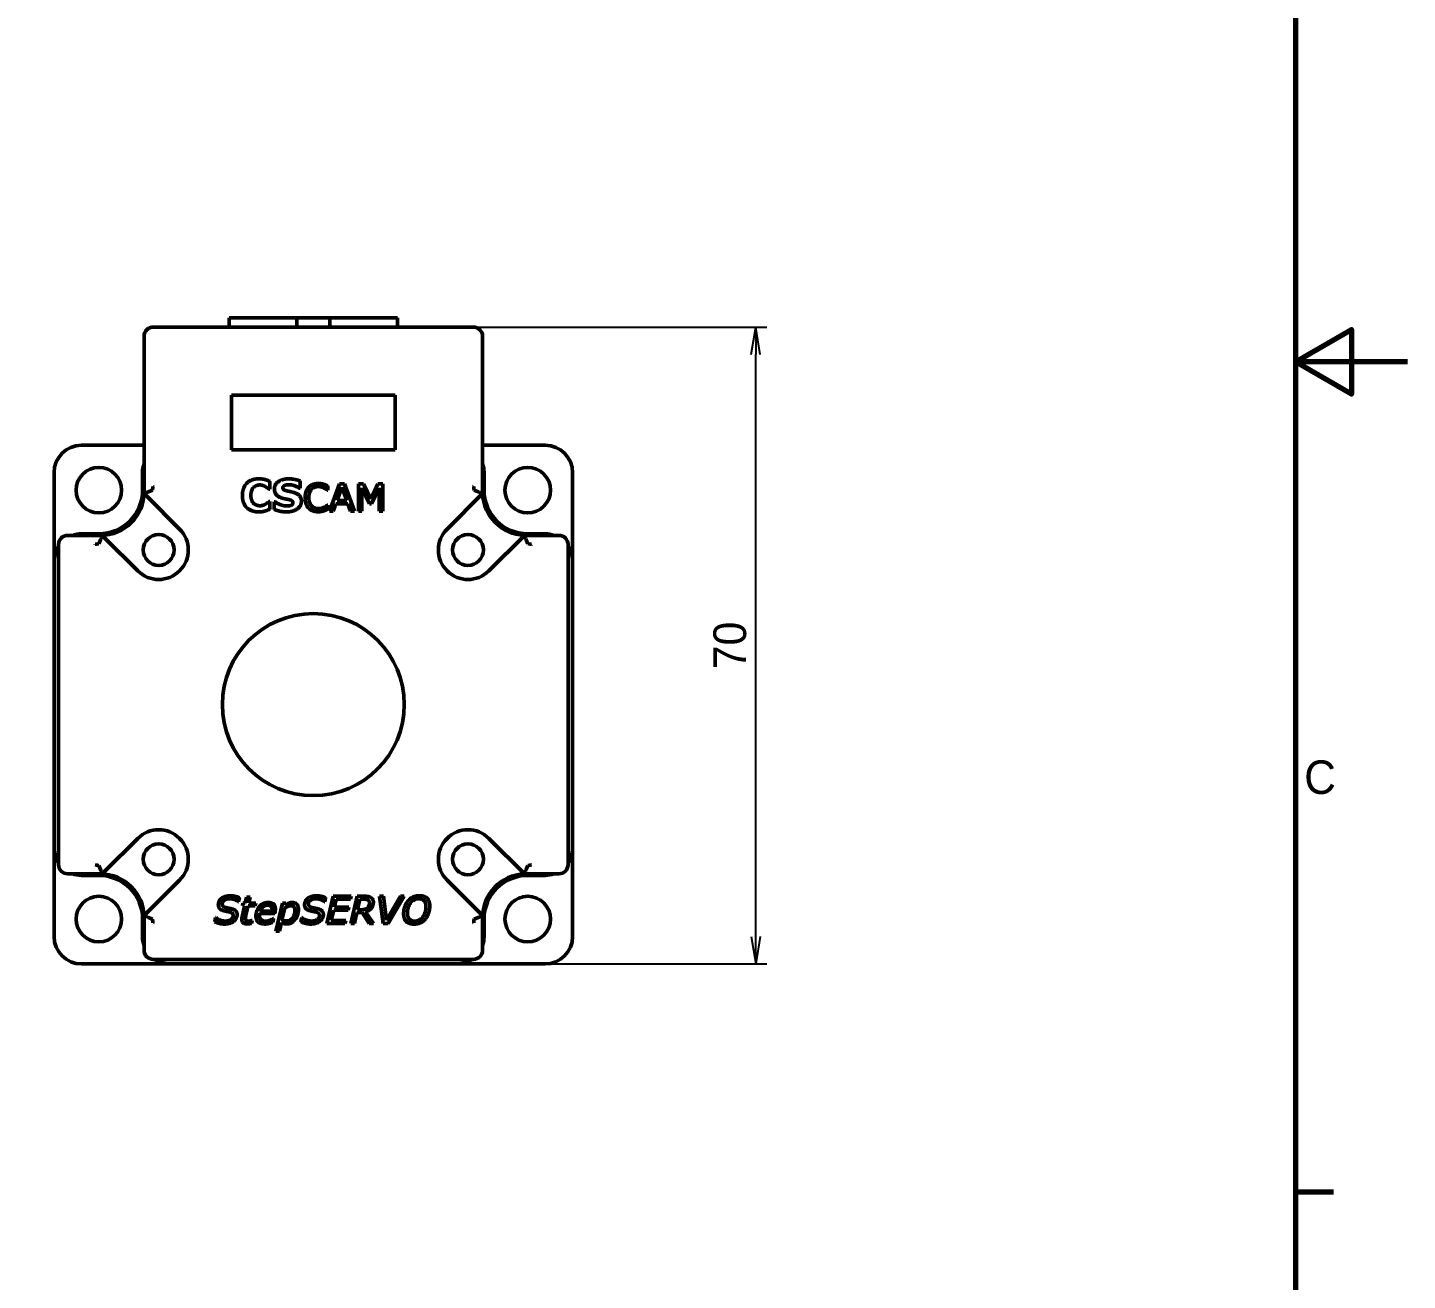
# Model space of a CAD drawing. Header units: millimetres. Extents: x -545 to 792, y -113 to 357.
# Drawn here: x -180.6 to -28.9, y 73.1 to 210.8 of the extents above; entities that cross this region are included whole.
import ezdxf

# ---------------------------------------------------------------- set-up
doc = ezdxf.new("R2010")
doc.units = ezdxf.units.MM
doc.header["$LTSCALE"] = 1.2
doc.layers.add('경계(ISO)', color=7, linetype='Continuous', lineweight=70)
doc.layers.add('외형선(ISO)', color=7, linetype='Continuous', lineweight=50)
doc.layers.add('치수(ISO)', color=1, linetype='Continuous', lineweight=25, true_color=0xff0000)
doc.styles.add('레이블 문자 (JIS)', font='')
doc.styles.get('레이블 문자 (JIS)').set_extended_font_data('Gulim')
doc.dimstyles.new('복사 대상기본값 (JIS)', dxfattribs={"dimscale": 1.2, "dimtxt": 3, "dimasz": 2.5, "dimexe": 1, "dimexo": 0, "dimgap": 0.8, "dimtad": 1, "dimdsep": 46, "dimtxsty": '레이블 문자 (JIS)', "dimblk": 'OPEN', "dimcen": 0.09, "dimdle": 10, "dimclrd": 256, "dimclre": 256, "dimclrt": 256, "dimadec": 0, "dimazin": 2, "dimtfac": 0.833333, "dimtmove": 0, "dimatfit": 3, "dimldrblk": 'OPEN', "dimfxl": 1, "dimtolj": 1, "dimtzin": 0, "dimlwd": -1, "dimlwe": -1, "dimarcsym": 0})

# ---------------------------------------------------------------- blocks, each defined once
blk = doc.blocks.new('_Open')
at = {"color": 0, "linetype": 'ByBlock', "lineweight": -2}
for p, q in [((-1, 0.167), (0, 0)), ((-1, -0.167), (0, 0)), ((0, 0), (-1, 0))]:
    blk.add_line(p, q, dxfattribs=at)
blk = doc.blocks.new('*D21')
at = {"layer": 'Defpoints', "color": 0}
for p in [(-131.61, 177.86), (-100.57, 177.86), (-123.71, 107.86)]:
    blk.add_point(p, dxfattribs=at)
at = {"layer": '치수(ISO)', "color": 0}
for p, q in [((-131.61, 177.86), (-99.37, 177.86)), ((-100.57, 110.86), (-100.57, 174.86)), ((-123.71, 107.86), (-99.37, 107.86))]:
    blk.add_line(p, q, dxfattribs=at)
at = {"layer": '치수(ISO)', "color": 0, "linetype": 'ByBlock', "xscale": 3, "yscale": 3, "zscale": 3}
for p, rotation in [((-100.57, 177.86), 90), ((-100.57, 107.86), 270)]:
    blk.add_blockref('_Open', p, dxfattribs=dict(at, rotation=rotation))
at = {"layer": '치수(ISO)', "color": 0, "insert": (-105.23, 142.86), "char_height": 3.6, "attachment_point": 2, "rotation": 90, "style": '레이블 문자 (JIS)'}
blk.add_mtext('\\A1;70', dxfattribs=at)
blk = doc.blocks.new('경계 Default Border')
at = {"layer": '경계(ISO)'}
blk.add_line((410, 74.25), (413.4, 74.25), dxfattribs=at)
at = {"layer": '경계(ISO)', "flags": 128}
for points in [[(10, 10), (10, 287), (410, 287), (410, 10), (10, 10)], [(420, 148.5), (410, 148.5), (415, 151.39), (415, 145.61), (410, 148.5)]]:
    blk.add_lwpolyline(points, dxfattribs=at)
at = {"layer": '경계(ISO)', "insert": (410.77, 109.8), "char_height": 3, "attachment_point": 7, "style": '레이블 문자 (JIS)'}
blk.add_mtext('C', dxfattribs=at)

msp = doc.modelspace()

# ---------------------------------------------------------------- linework, layer by layer
at = {"layer": '외형선(ISO)', "color": 0}
for p, q in [((-131.606, 177.862), (-166.806, 177.862)), ((-158.456, 177.862), (-158.456, 178.862)), ((-158.456, 178.862), (-158.456, 177.862)), ((-151.008, 178.862), (-158.456, 178.862)), ((-151.008, 177.862), (-151.008, 178.862)), ((-147.403, 178.862), (-151.008, 178.862)), ((-147.403, 178.862), (-147.403, 177.862)), ((-139.956, 178.862), (-147.403, 178.862)), ((-139.956, 177.862), (-139.956, 178.862)), ((-139.956, 177.862), (-139.956, 178.862)), ((-167.806, 176.862), (-167.806, 159.973)), ((-130.606, 159.762), (-130.606, 176.862)), ((-158.206, 164.362), (-158.206, 170.362)), ((-158.206, 170.362), (-140.206, 170.362)), ((-140.206, 170.362), (-140.206, 164.362)), ((-174.706, 164.862), (-167.806, 164.862)), ((-140.206, 164.362), (-158.206, 164.362)), ((-130.606, 164.862), (-123.706, 164.862)), ((-177.706, 152.132), (-177.706, 161.862)), ((-167.976, 161.862), (-167.976, 159.932)), ((-153.982, 160.889), (-153.982, 160.041)), ((-150.656, 160.941), (-150.656, 160.135)), ((-130.436, 159.932), (-130.436, 161.862)), ((-120.706, 161.862), (-120.706, 152.132)), ((-167.806, 159.973), (-167.806, 159.762)), ((-167.513, 159.265), (-163.907, 155.66)), ((-167.313, 159.762), (-166.88, 159.942)), ((-166.806, 160.326), (-166.832, 160.353)), ((-153.982, 160.041), (-154.085, 160.041)), ((-150.656, 160.135), (-150.753, 160.135)), ((-147.624, 159.929), (-147.653, 159.929)), ((-147.624, 160.402), (-147.624, 159.929)), ((-147.411, 157.612), (-146.319, 160.612)), ((-146.061, 160.264), (-146.59, 158.79)), ((-146.319, 160.612), (-145.785, 160.612)), ((-145.535, 158.79), (-146.061, 160.264)), ((-145.785, 160.612), (-144.692, 157.612)), ((-144.237, 157.612), (-144.237, 160.612)), ((-144.237, 160.612), (-143.693, 160.612)), ((-143.037, 158.437), (-143.865, 160.196)), ((-143.865, 160.196), (-143.865, 157.612)), ((-143.693, 160.612), (-142.895, 158.942)), ((-142.895, 158.942), (-142.121, 160.612)), ((-141.967, 160.196), (-142.799, 158.437)), ((-142.121, 160.612), (-141.568, 160.612)), ((-141.967, 157.612), (-141.967, 160.196)), ((-141.568, 160.612), (-141.568, 157.612)), ((-134.504, 155.66), (-130.601, 159.563)), ((-131.606, 160.326), (-131.579, 160.353)), ((-131.531, 159.942), (-131.098, 159.762)), ((-154.076, 158.681), (-153.982, 158.681)), ((-153.982, 158.681), (-153.982, 157.844)), ((-153.508, 157.821), (-153.508, 158.658)), ((-153.508, 158.658), (-153.408, 158.658)), ((-147.653, 158.298), (-147.624, 158.298)), ((-147.624, 158.298), (-147.624, 157.83)), ((-146.715, 158.445), (-147.007, 157.612)), ((-145.41, 158.445), (-146.715, 158.445)), ((-146.59, 158.79), (-145.535, 158.79)), ((-145.116, 157.612), (-145.41, 158.445)), ((-142.799, 158.437), (-143.037, 158.437)), ((-147.007, 157.612), (-147.411, 157.612)), ((-144.692, 157.612), (-145.116, 157.612)), ((-143.865, 157.612), (-144.237, 157.612)), ((-141.568, 157.612), (-141.967, 157.612)), ((-172.816, 154.962), (-176.206, 154.962)), ((-172.776, 155.132), (-174.706, 155.132)), ((-172.606, 154.962), (-172.816, 154.962)), ((-172.606, 154.94), (-172.606, 154.94)), ((-126.005, 154.966), (-129.907, 151.064)), ((-122.206, 154.962), (-125.806, 154.962)), ((-123.706, 155.132), (-125.636, 155.132)), ((-177.206, 153.962), (-177.206, 118.762)), ((-173.196, 153.989), (-173.169, 153.962)), ((-172.785, 154.037), (-172.606, 154.47)), ((-168.504, 151.064), (-172.109, 154.669)), ((-125.806, 154.47), (-125.626, 154.037)), ((-125.215, 153.989), (-125.242, 153.962)), ((-121.206, 118.762), (-121.206, 153.962)), ((-177.706, 152.132), (-177.706, 120.592)), ((-120.706, 120.592), (-120.706, 152.132)), ((-172.109, 118.055), (-168.504, 121.66)), ((-129.907, 121.66), (-126.005, 117.758)), ((-177.706, 110.862), (-177.706, 120.592)), ((-120.706, 120.592), (-120.706, 110.862)), ((-173.196, 118.736), (-173.169, 118.762)), ((-172.606, 118.254), (-172.785, 118.687)), ((-125.626, 118.687), (-125.806, 118.254)), ((-125.215, 118.736), (-125.242, 118.762)), ((-176.206, 117.762), (-172.816, 117.762)), ((-174.706, 117.592), (-172.776, 117.592)), ((-172.816, 117.762), (-172.606, 117.762)), ((-163.907, 117.064), (-167.513, 113.459)), ((-130.898, 113.459), (-134.504, 117.064)), ((-125.806, 117.762), (-122.206, 117.762)), ((-125.636, 117.592), (-123.706, 117.592)), ((-147.705, 112.298), (-147.012, 115.298)), ((-147.012, 115.298), (-145.038, 115.298)), ((-145.038, 115.298), (-145.116, 114.961)), ((-145.096, 112.298), (-144.403, 115.298)), ((-144.403, 115.298), (-143.588, 115.298)), ((-141.521, 112.298), (-141.92, 115.298)), ((-141.92, 115.298), (-141.506, 115.298)), ((-141.506, 115.298), (-141.173, 112.661)), ((-141.173, 112.661), (-139.625, 115.298)), ((-139.204, 115.298), (-140.99, 112.298)), ((-139.625, 115.298), (-139.204, 115.298)), ((-157.422, 114.703), (-157.452, 114.703)), ((-157.332, 115.132), (-157.422, 114.703)), ((-157.033, 113.033), (-156.754, 114.243)), ((-157.008, 114.243), (-156.94, 114.549)), ((-156.754, 114.243), (-157.008, 114.243)), ((-156.94, 114.549), (-156.683, 114.549)), ((-156.683, 114.549), (-156.533, 115.196)), ((-156.374, 114.243), (-156.616, 113.205)), ((-156.533, 115.196), (-156.154, 115.196)), ((-155.59, 114.243), (-156.374, 114.243)), ((-156.154, 115.196), (-156.303, 114.549)), ((-156.303, 114.549), (-155.522, 114.549)), ((-155.522, 114.549), (-155.59, 114.243)), ((-153.318, 111.468), (-152.605, 114.549)), ((-152.355, 113.996), (-152.649, 112.72)), ((-152.605, 114.549), (-152.228, 114.549)), ((-152.228, 114.549), (-152.282, 114.314)), ((-147.945, 114.703), (-147.974, 114.703)), ((-147.854, 115.132), (-147.945, 114.703)), ((-146.965, 113.773), (-147.227, 112.636)), ((-145.388, 113.773), (-146.965, 113.773)), ((-146.691, 114.961), (-146.887, 114.111)), ((-146.887, 114.111), (-145.31, 114.111)), ((-145.116, 114.961), (-146.691, 114.961)), ((-145.31, 114.111), (-145.388, 113.773)), ((-144.078, 114.97), (-144.342, 113.817)), ((-144.342, 113.817), (-143.921, 113.817)), ((-143.627, 114.97), (-144.078, 114.97)), ((-167.976, 112.792), (-167.976, 110.862)), ((-167.806, 112.962), (-167.806, 112.752)), ((-167.806, 112.752), (-167.806, 109.362)), ((-166.88, 112.783), (-167.313, 112.962)), ((-166.806, 112.398), (-166.832, 112.372)), ((-160.04, 112.494), (-159.942, 112.952)), ((-159.942, 112.952), (-159.915, 112.952)), ((-155.945, 112.644), (-156.016, 112.318)), ((-155.965, 112.644), (-155.945, 112.644)), ((-153.445, 113.391), (-155.105, 113.391)), ((-155.052, 113.67), (-153.761, 113.67)), ((-153.587, 112.845), (-153.67, 112.436)), ((-153.609, 112.845), (-153.587, 112.845)), ((-152.72, 112.416), (-152.938, 111.468)), ((-150.563, 112.494), (-150.465, 112.952)), ((-150.465, 112.952), (-150.438, 112.952)), ((-145.728, 112.298), (-147.705, 112.298)), ((-147.227, 112.636), (-145.65, 112.636)), ((-145.65, 112.636), (-145.728, 112.298)), ((-144.692, 112.298), (-145.096, 112.298)), ((-144.416, 113.498), (-144.692, 112.298)), ((-143.845, 113.498), (-144.416, 113.498)), ((-143.056, 112.298), (-143.845, 113.498)), ((-143.453, 113.594), (-142.589, 112.298)), ((-142.589, 112.298), (-143.056, 112.298)), ((-140.99, 112.298), (-141.521, 112.298)), ((-131.606, 112.398), (-131.579, 112.372)), ((-131.098, 112.962), (-131.531, 112.783)), ((-130.606, 112.752), (-130.606, 112.962)), ((-130.606, 109.362), (-130.606, 112.752)), ((-130.436, 110.862), (-130.436, 112.792)), ((-152.938, 111.468), (-153.318, 111.468)), ((-164.976, 107.862), (-174.706, 107.862)), ((-166.806, 108.362), (-131.606, 108.362)), ((-164.976, 107.862), (-133.436, 107.862)), ((-123.706, 107.862), (-133.436, 107.862))]:
    msp.add_line(p, q, dxfattribs=at)
for centre, radius in [((-172.776, 159.932), 2.5), ((-125.636, 159.932), 2.5), ((-166.206, 153.362), 1.7), ((-132.206, 153.362), 1.7), ((-149.206, 136.362), 10), ((-166.206, 119.362), 1.7), ((-132.206, 119.362), 1.7), ((-172.776, 112.792), 2.5), ((-125.636, 112.792), 2.5)]:
    msp.add_circle(centre, radius, dxfattribs=at)
for centre, radius, start, end in [((-166.806, 176.862), 1, 90, 180), ((-131.606, 176.862), 1, 0, 90), ((-174.706, 161.862), 3, 90, 180), ((-123.706, 161.862), 3, 0, 90), ((-164.976, 161.862), 3, 160.6191, 180), ((-133.436, 161.862), 3, 0, 19.3809), ((-172.776, 159.932), 4.8, 270, 0), ((-172.606, 159.762), 4.8, 270, 0), ((-166.806, 159.973), 1, 180, 192.14624), ((-166.806, 159.973), 1, 202.28141, 225), ((-173.806, 160.962), 7, 352.3832, 355.0052), ((-124.606, 160.962), 7, 184.9948, 187.6168), ((-125.806, 159.762), 4.8, 180, 182.38386), ((-125.806, 159.762), 4.8, 182.38386, 267.61614), ((-125.636, 159.932), 4.8, 180, 270), ((-176.206, 153.962), 1, 90, 180), ((-174.706, 152.132), 3, 90, 109.3809), ((-172.816, 153.962), 1, 77.85419, 90), ((-172.816, 153.962), 1, 45, 67.71859), ((-166.206, 153.362), 3.25, 225, 45), ((-132.206, 153.362), 3.25, 135, 315), ((-125.806, 159.762), 4.8, 267.61614, 270), ((-123.706, 152.132), 3, 70.6191, 90), ((-122.206, 153.962), 1, 0, 90), ((-174.706, 152.132), 3, 146.44269, 180), ((-173.806, 160.962), 7, 274.9948, 277.6168), ((-124.606, 160.962), 7, 262.3832, 265.0052), ((-123.706, 152.132), 3, 0, 33.55731), ((-166.206, 119.362), 3.25, 315, 135), ((-132.206, 119.362), 3.25, 45, 225), ((-174.706, 120.592), 3, 180, 213.55731), ((-123.706, 120.592), 3, 326.44269, 0), ((-176.206, 118.762), 1, 180, 270), ((-173.806, 111.762), 7, 82.3832, 85.0052), ((-124.606, 111.762), 7, 94.9948, 97.6168), ((-122.206, 118.762), 1, 270, 0), ((-174.706, 120.592), 3, 250.6191, 270), ((-172.816, 118.762), 1, 270, 282.14624), ((-172.776, 112.792), 4.8, 0, 90), ((-172.606, 112.962), 4.8, 0, 90), ((-172.816, 118.762), 1, 292.28141, 315), ((-125.806, 112.962), 4.8, 92.38386, 180), ((-125.636, 112.792), 4.8, 90, 180), ((-125.806, 112.962), 4.8, 90, 92.38386), ((-123.706, 120.592), 3, 270, 289.3809), ((-166.806, 112.752), 1, 167.85376, 180), ((-166.806, 112.752), 1, 135, 157.71859), ((-173.806, 111.762), 7, 4.9948, 7.6168), ((-124.606, 111.762), 7, 172.3832, 175.0052), ((-131.606, 112.752), 1, 22.28141, 45), ((-131.606, 112.752), 1, 0, 12.14624), ((-174.706, 110.862), 3, 180, 270), ((-164.976, 110.862), 3, 180, 199.3809), ((-133.436, 110.862), 3, 340.6191, 0), ((-123.706, 110.862), 3, 270, 0), ((-166.806, 109.362), 1, 180, 270), ((-131.606, 109.362), 1, 270, 0), ((-164.976, 110.862), 3, 236.44269, 270), ((-133.436, 110.862), 3, 270, 303.55731)]:
    msp.add_arc(centre, radius, start, end, dxfattribs=at)
for points, degree in [([(-156.519, 160.695), (-156.29, 160.926), (-155.616, 161.181), (-155.216, 161.181)], 2), ([(-155.216, 161.181), (-154.996, 161.181), (-154.642, 161.132), (-154.49, 161.092)], 2), ([(-154.49, 161.092), (-154.333, 161.046), (-154.079, 160.935), (-153.982, 160.889)], 2), ([(-153.488, 160.069), (-153.488, 160.558), (-152.61, 161.175), (-151.922, 161.175)], 2), ([(-151.922, 161.175), (-151.576, 161.175), (-150.902, 161.041), (-150.656, 160.941)], 2), ([(-166.867, 160.034), (-166.871, 160.004), (-166.876, 159.973), (-166.88, 159.942)], 3), ([(-157.005, 159.358), (-157.005, 159.775), (-156.756, 160.452), (-156.519, 160.695)], 2), ([(-156.508, 158.001), (-156.745, 158.229), (-157.005, 158.912), (-157.005, 159.358)], 2), ([(-155.756, 160.246), (-155.896, 160.112), (-156.068, 159.669), (-156.068, 159.355)], 2), ([(-156.068, 159.355), (-156.068, 159.026), (-155.882, 158.586), (-155.742, 158.461)], 2), ([(-155.079, 160.504), (-155.268, 160.504), (-155.613, 160.384), (-155.756, 160.246)], 2), ([(-154.476, 160.326), (-154.608, 160.401), (-154.908, 160.504), (-155.079, 160.504)], 2), ([(-154.085, 160.041), (-154.15, 160.098), (-154.35, 160.252), (-154.476, 160.326)], 2), ([(-152.659, 159.069), (-153.099, 159.212), (-153.488, 159.704), (-153.488, 160.069)], 2), ([(-152.336, 160.458), (-152.428, 160.424), (-152.559, 160.281), (-152.559, 160.189)], 2), ([(-152.559, 160.189), (-152.559, 160.049), (-152.348, 159.901), (-152.053, 159.841)], 2), ([(-151.896, 160.532), (-152.01, 160.532), (-152.233, 160.501), (-152.336, 160.458)], 2), ([(-152.053, 159.841), (-151.862, 159.801), (-151.505, 159.726), (-151.302, 159.661)], 2), ([(-150.753, 160.135), (-150.965, 160.304), (-151.576, 160.532), (-151.896, 160.532)], 2), ([(-151.302, 159.661), (-150.899, 159.526), (-150.516, 159.075), (-150.516, 158.712)], 2), ([(-150.112, 159.108), (-150.112, 159.481), (-149.901, 160.064), (-149.706, 160.264)], 2), ([(-149.706, 160.264), (-149.514, 160.46), (-148.971, 160.666), (-148.64, 160.666)], 2), ([(-149.404, 160.024), (-149.544, 159.873), (-149.698, 159.412), (-149.698, 159.108)], 2), ([(-148.667, 160.326), (-148.895, 160.326), (-149.26, 160.179), (-149.404, 160.024)], 2), ([(-147.653, 159.929), (-147.903, 160.137), (-148.39, 160.326), (-148.667, 160.326)], 2), ([(-148.64, 160.666), (-148.4, 160.666), (-147.918, 160.548), (-147.624, 160.402)], 2), ([(-131.531, 159.942), (-131.535, 159.973), (-131.54, 160.004), (-131.544, 160.034)], 3), ([(-155.219, 157.544), (-155.61, 157.544), (-156.27, 157.775), (-156.508, 158.001)], 2), ([(-155.742, 158.461), (-155.599, 158.332), (-155.245, 158.221), (-155.073, 158.221)], 2), ([(-155.073, 158.221), (-154.91, 158.221), (-154.588, 158.318), (-154.45, 158.404)], 2), ([(-153.982, 157.844), (-154.113, 157.786), (-154.353, 157.684), (-154.485, 157.644)], 2), ([(-154.45, 158.404), (-154.336, 158.469), (-154.139, 158.624), (-154.076, 158.681)], 2), ([(-152.145, 157.549), (-152.579, 157.549), (-153.225, 157.701), (-153.508, 157.821)], 2), ([(-153.408, 158.658), (-153.13, 158.435), (-152.436, 158.195), (-152.116, 158.195)], 2), ([(-151.828, 158.878), (-152.025, 158.924), (-152.465, 159.006), (-152.659, 159.069)], 2), ([(-150.516, 158.712), (-150.516, 158.195), (-151.393, 157.549), (-152.145, 157.549)], 2), ([(-152.116, 158.195), (-152.033, 158.195), (-151.768, 158.224), (-151.682, 158.255)], 2), ([(-151.445, 158.549), (-151.445, 158.666), (-151.639, 158.832), (-151.828, 158.878)], 2), ([(-151.682, 158.255), (-151.579, 158.298), (-151.445, 158.426), (-151.445, 158.549)], 2), ([(-149.701, 157.938), (-149.894, 158.129), (-150.112, 158.719), (-150.112, 159.108)], 2), ([(-148.643, 157.558), (-148.971, 157.558), (-149.505, 157.742), (-149.701, 157.938)], 2), ([(-149.698, 159.108), (-149.698, 158.793), (-149.527, 158.34), (-149.392, 158.195)], 2), ([(-149.392, 158.195), (-149.25, 158.046), (-148.873, 157.904), (-148.665, 157.904)], 2), ([(-148.665, 157.904), (-148.376, 157.904), (-147.871, 158.102), (-147.653, 158.298)], 2), ([(-147.624, 157.83), (-147.734, 157.781), (-147.913, 157.698), (-148.06, 157.651)], 2), ([(-154.485, 157.644), (-154.656, 157.595), (-154.956, 157.544), (-155.219, 157.544)], 2), ([(-148.06, 157.651), (-148.182, 157.612), (-148.471, 157.558), (-148.643, 157.558)], 2), ([(-172.785, 154.037), (-172.816, 154.032), (-172.847, 154.028), (-172.878, 154.024)], 3), ([(-125.533, 154.024), (-125.564, 154.028), (-125.595, 154.032), (-125.626, 154.037)], 3), ([(-172.878, 118.7), (-172.847, 118.696), (-172.816, 118.692), (-172.785, 118.687)], 3), ([(-125.626, 118.687), (-125.595, 118.692), (-125.564, 118.696), (-125.533, 118.7)], 3), ([(-159.648, 114.353), (-159.648, 114.782), (-158.921, 115.352), (-158.345, 115.352)], 2), ([(-158.345, 115.352), (-158.03, 115.352), (-157.518, 115.223), (-157.332, 115.132)], 2), ([(-150.171, 114.353), (-150.171, 114.782), (-149.443, 115.352), (-148.868, 115.352)], 2), ([(-148.868, 115.352), (-148.552, 115.352), (-148.04, 115.223), (-147.854, 115.132)], 2), ([(-143.588, 115.298), (-143.314, 115.298), (-142.971, 115.227), (-142.846, 115.134)], 2), ([(-138.812, 114.767), (-138.592, 115.036), (-137.936, 115.362), (-137.546, 115.362)], 2), ([(-137.546, 115.362), (-137.012, 115.362), (-136.403, 114.779), (-136.403, 114.238)], 2), ([(-158.985, 113.687), (-159.301, 113.758), (-159.648, 114.098), (-159.648, 114.353)], 2), ([(-158.416, 115.024), (-158.781, 115.024), (-159.22, 114.701), (-159.22, 114.454)], 2), ([(-159.22, 114.454), (-159.22, 114.321), (-159.063, 114.121), (-158.86, 114.069)], 2), ([(-158.86, 114.069), (-158.732, 114.04), (-158.304, 113.952), (-158.159, 113.915)], 2), ([(-157.452, 114.703), (-157.594, 114.836), (-158.123, 115.024), (-158.416, 115.024)], 2), ([(-158.159, 113.915), (-157.873, 113.836), (-157.576, 113.525), (-157.576, 113.29)], 2), ([(-155.519, 113.109), (-155.519, 113.729), (-154.738, 114.613), (-154.16, 114.613)], 2), ([(-154.241, 114.314), (-154.527, 114.314), (-154.971, 113.959), (-155.052, 113.67)], 2), ([(-153.744, 113.856), (-153.744, 114.072), (-153.979, 114.314), (-154.241, 114.314)], 2), ([(-154.16, 114.613), (-153.778, 114.613), (-153.372, 114.231), (-153.372, 113.888)], 2), ([(-153.761, 113.67), (-153.751, 113.729), (-153.744, 113.81), (-153.744, 113.856)], 2), ([(-153.372, 113.888), (-153.372, 113.827), (-153.406, 113.565), (-153.445, 113.391)], 2), ([(-151.674, 114.265), (-151.841, 114.265), (-152.201, 114.101), (-152.355, 113.996)], 2), ([(-152.282, 114.314), (-152.096, 114.444), (-151.731, 114.613), (-151.513, 114.613)], 2), ([(-151.236, 113.765), (-151.236, 114.005), (-151.444, 114.265), (-151.674, 114.265)], 2), ([(-151.513, 114.613), (-151.185, 114.613), (-150.839, 114.206), (-150.839, 113.839)], 2), ([(-151.464, 112.943), (-151.349, 113.112), (-151.236, 113.528), (-151.236, 113.765)], 2), ([(-150.839, 113.839), (-150.839, 113.503), (-151.047, 112.916), (-151.219, 112.71)], 2), ([(-149.507, 113.687), (-149.823, 113.758), (-150.171, 114.098), (-150.171, 114.353)], 2), ([(-148.939, 115.024), (-149.304, 115.024), (-149.742, 114.701), (-149.742, 114.454)], 2), ([(-149.742, 114.454), (-149.742, 114.321), (-149.585, 114.121), (-149.382, 114.069)], 2), ([(-149.382, 114.069), (-149.255, 114.04), (-148.826, 113.952), (-148.682, 113.915)], 2), ([(-147.974, 114.703), (-148.116, 114.836), (-148.645, 115.024), (-148.939, 115.024)], 2), ([(-148.682, 113.915), (-148.395, 113.836), (-148.099, 113.525), (-148.099, 113.29)], 2), ([(-143.921, 113.817), (-143.725, 113.817), (-143.434, 113.89), (-143.316, 113.978)], 2), ([(-143.167, 114.86), (-143.245, 114.921), (-143.465, 114.97), (-143.627, 114.97)], 2), ([(-142.603, 114.645), (-142.603, 114.27), (-143.071, 113.704), (-143.453, 113.594)], 2), ([(-143.316, 113.978), (-143.184, 114.081), (-143.037, 114.383), (-143.037, 114.554)], 2), ([(-143.037, 114.554), (-143.037, 114.662), (-143.101, 114.809), (-143.167, 114.86)], 2), ([(-142.846, 115.134), (-142.733, 115.054), (-142.603, 114.818), (-142.603, 114.645)], 2), ([(-139.283, 113.361), (-139.283, 113.773), (-139.04, 114.488), (-138.812, 114.767)], 2), ([(-138.526, 114.544), (-138.687, 114.321), (-138.861, 113.736), (-138.861, 113.425)], 2), ([(-137.607, 115.034), (-137.896, 115.034), (-138.359, 114.77), (-138.526, 114.544)], 2), ([(-136.824, 114.182), (-136.824, 114.593), (-137.238, 115.034), (-137.607, 115.034)], 2), ([(-137.167, 113.043), (-136.998, 113.273), (-136.824, 113.839), (-136.824, 114.182)], 2), ([(-136.403, 114.238), (-136.403, 113.846), (-136.638, 113.119), (-136.863, 112.845)], 2), ([(-166.88, 112.783), (-166.876, 112.751), (-166.871, 112.721), (-166.867, 112.69)], 3), ([(-158.965, 112.245), (-159.259, 112.245), (-159.785, 112.367), (-160.04, 112.494)], 2), ([(-159.915, 112.952), (-159.722, 112.769), (-159.158, 112.573), (-158.896, 112.573)], 2), ([(-158.331, 113.545), (-158.461, 113.582), (-158.823, 113.648), (-158.985, 113.687)], 2), ([(-157.944, 112.563), (-158.13, 112.414), (-158.627, 112.245), (-158.965, 112.245)], 2), ([(-158.896, 112.573), (-158.468, 112.573), (-158.01, 112.913), (-158.01, 113.178)], 2), ([(-158.01, 113.178), (-158.01, 113.317), (-158.174, 113.501), (-158.331, 113.545)], 2), ([(-157.576, 113.29), (-157.576, 113.092), (-157.77, 112.703), (-157.944, 112.563)], 2), ([(-157.067, 112.761), (-157.067, 112.827), (-157.05, 112.952), (-157.033, 113.033)], 2), ([(-156.484, 112.254), (-156.763, 112.254), (-157.067, 112.499), (-157.067, 112.761)], 2), ([(-156.616, 113.205), (-156.636, 113.126), (-156.668, 112.921), (-156.668, 112.862)], 2), ([(-156.668, 112.862), (-156.668, 112.715), (-156.518, 112.57), (-156.318, 112.57)], 2), ([(-156.016, 112.318), (-156.129, 112.291), (-156.386, 112.254), (-156.484, 112.254)], 2), ([(-156.318, 112.57), (-156.234, 112.57), (-156.007, 112.627), (-155.965, 112.644)], 2), ([(-154.52, 112.247), (-154.988, 112.247), (-155.519, 112.685), (-155.519, 113.109)], 2), ([(-155.105, 113.391), (-155.118, 113.332), (-155.127, 113.219), (-155.127, 113.17)], 2), ([(-155.127, 113.17), (-155.127, 112.886), (-154.78, 112.563), (-154.461, 112.563)], 2), ([(-154.057, 112.308), (-154.182, 112.279), (-154.376, 112.247), (-154.52, 112.247)], 2), ([(-154.461, 112.563), (-154.238, 112.563), (-153.768, 112.737), (-153.609, 112.845)], 2), ([(-153.67, 112.436), (-153.771, 112.399), (-153.932, 112.34), (-154.057, 112.308)], 2), ([(-152.11, 112.254), (-152.292, 112.254), (-152.595, 112.338), (-152.72, 112.416)], 2), ([(-152.649, 112.72), (-152.519, 112.649), (-152.282, 112.58), (-152.113, 112.58)], 2), ([(-152.113, 112.58), (-151.905, 112.58), (-151.572, 112.781), (-151.464, 112.943)], 2), ([(-151.219, 112.71), (-151.39, 112.499), (-151.851, 112.254), (-152.11, 112.254)], 2), ([(-149.487, 112.245), (-149.781, 112.245), (-150.308, 112.367), (-150.563, 112.494)], 2), ([(-150.438, 112.952), (-150.244, 112.769), (-149.681, 112.573), (-149.419, 112.573)], 2), ([(-148.853, 113.545), (-148.983, 113.582), (-149.345, 113.648), (-149.507, 113.687)], 2), ([(-148.466, 112.563), (-148.652, 112.414), (-149.15, 112.245), (-149.487, 112.245)], 2), ([(-149.419, 112.573), (-148.99, 112.573), (-148.532, 112.913), (-148.532, 113.178)], 2), ([(-148.532, 113.178), (-148.532, 113.317), (-148.696, 113.501), (-148.853, 113.545)], 2), ([(-148.099, 113.29), (-148.099, 113.092), (-148.292, 112.703), (-148.466, 112.563)], 2), ([(-138.141, 112.235), (-138.678, 112.235), (-139.283, 112.823), (-139.283, 113.361)], 2), ([(-138.861, 113.425), (-138.861, 113.009), (-138.447, 112.563), (-138.075, 112.563)], 2), ([(-136.863, 112.845), (-137.091, 112.561), (-137.737, 112.235), (-138.141, 112.235)], 2), ([(-138.075, 112.563), (-137.791, 112.563), (-137.326, 112.825), (-137.167, 113.043)], 2), ([(-131.544, 112.69), (-131.54, 112.721), (-131.535, 112.751), (-131.531, 112.783)], 3)]:
    msp.add_open_spline(points, degree=degree, dxfattribs=at)
for points, knots in [([(-167.731, 159.593), (-167.741, 159.617), (-167.749, 159.641), (-167.767, 159.697), (-167.776, 159.73), (-167.783, 159.762)], [-0.024444425, -0.024444425, -0.024444425, -0.024444425, -0.013950805, -0.013950805, -0.000000863, -0.000000863, -0.000000863, -0.000000863]), ([(-167.313, 159.762), (-167.409, 159.723), (-167.495, 159.687), (-167.635, 159.631), (-167.69, 159.609), (-167.731, 159.593)], [-0.106929851, -0.106929851, -0.106929851, -0.106929851, -0.071810213, -0.071810213, -0.040242214, -0.040242214, -0.040242214, -0.040242214]), ([(-130.601, 159.563), (-130.601, 159.563), (-130.62, 159.57), (-130.689, 159.597), (-130.738, 159.616), (-130.881, 159.674), (-130.983, 159.715), (-131.098, 159.762)], [-0.10691827, -0.10691827, -0.10691827, -0.10691827, -0.0740345, -0.0740345, -0.04222492, -0.04222492, -0.0000149, -0.0000149, -0.0000149, -0.0000149]), ([(-172.606, 154.94), (-172.57, 154.932), (-172.535, 154.923), (-172.478, 154.904), (-172.458, 154.896), (-172.437, 154.887)], [-0.030439735, -0.030439735, -0.030439735, -0.030439735, -0.014713594, -0.014713594, -0.005293699, -0.005293699, -0.005293699, -0.005293699]), ([(-172.437, 154.887), (-172.449, 154.856), (-172.465, 154.816), (-172.517, 154.686), (-172.558, 154.584), (-172.606, 154.47)], [-0.066857709, -0.066857709, -0.066857709, -0.066857709, -0.042224925, -0.042224925, -0.000014896, -0.000014896, -0.000014896, -0.000014896]), ([(-125.806, 154.47), (-125.845, 154.565), (-125.88, 154.652), (-125.94, 154.802), (-125.964, 154.863), (-125.997, 154.945), (-126.005, 154.966), (-126.005, 154.966)], [-0.10692985, -0.10692985, -0.10692985, -0.10692985, -0.07181021, -0.07181021, -0.03568709, -0.03568709, -0.0002403, -0.0002403, -0.0002403, -0.0002403]), ([(-172.606, 118.254), (-172.566, 118.159), (-172.531, 118.072), (-172.475, 117.932), (-172.453, 117.877), (-172.437, 117.837)], [-0.106929851, -0.106929851, -0.106929851, -0.106929851, -0.071810213, -0.071810213, -0.040242214, -0.040242214, -0.040242214, -0.040242214]), ([(-172.437, 117.837), (-172.461, 117.827), (-172.484, 117.818), (-172.541, 117.8), (-172.573, 117.792), (-172.606, 117.785)], [-0.024444425, -0.024444425, -0.024444425, -0.024444425, -0.013950805, -0.013950805, -0.000000863, -0.000000863, -0.000000863, -0.000000863]), ([(-126.005, 117.758), (-126.005, 117.758), (-125.998, 117.776), (-125.971, 117.846), (-125.951, 117.895), (-125.894, 118.038), (-125.853, 118.14), (-125.806, 118.254)], [-0.10691827, -0.10691827, -0.10691827, -0.10691827, -0.0740345, -0.0740345, -0.04222492, -0.04222492, -0.0000149, -0.0000149, -0.0000149, -0.0000149]), ([(-167.783, 112.962), (-167.775, 112.998), (-167.766, 113.033), (-167.747, 113.089), (-167.739, 113.11), (-167.731, 113.131)], [-0.030439735, -0.030439735, -0.030439735, -0.030439735, -0.014713594, -0.014713594, -0.005293699, -0.005293699, -0.005293699, -0.005293699]), ([(-167.731, 113.131), (-167.699, 113.118), (-167.659, 113.103), (-167.53, 113.051), (-167.428, 113.009), (-167.313, 112.962)], [-0.066857709, -0.066857709, -0.066857709, -0.066857709, -0.042224925, -0.042224925, -0.000014896, -0.000014896, -0.000014896, -0.000014896]), ([(-131.098, 112.962), (-131.002, 113.002), (-130.916, 113.037), (-130.776, 113.093), (-130.721, 113.115), (-130.68, 113.131)], [-0.106929851, -0.106929851, -0.106929851, -0.106929851, -0.071810213, -0.071810213, -0.040242214, -0.040242214, -0.040242214, -0.040242214]), ([(-130.68, 113.131), (-130.67, 113.107), (-130.662, 113.083), (-130.644, 113.027), (-130.635, 112.995), (-130.628, 112.962)], [-0.024444425, -0.024444425, -0.024444425, -0.024444425, -0.013950805, -0.013950805, -0.000000863, -0.000000863, -0.000000863, -0.000000863])]:
    msp.add_open_spline(points, degree=3, knots=knots, dxfattribs=at)

# ---------------------------------------------------------------- block references
at = {"color": 0, "xscale": 1.2289725, "yscale": 1.2289725, "zscale": 1.2289725}
msp.add_blockref('경계 Default Border', (-545.109, -8.45), dxfattribs=at)

# ---------------------------------------------------------------- dimensions: what is measured, and where the dimension line sits
at = {"layer": '치수(ISO)', "color": 0}
dim = msp.add_linear_dim(base=(-100.571, 177.862), p1=(-123.706, 107.862), p2=(-131.606, 177.862), angle=90, dimstyle='복사 대상기본값 (JIS)', override={"dimgap": 0.8, "dimdec": 2, "dimclrd": 0, "dimclre": 0, "dimclrt": 0, "dimtol": 0, "dimlim": 0, "dimtp": 0, "dimtm": 0, "dimtdec": 2, "dimtofl": 0, "dimatfit": 1}, dxfattribs=at)
dim.commit()
dim.dimension.update_dxf_attribs({"geometry": '*D21', "text_midpoint": (-100.571, 142.862), "dimtype": 160})

doc.saveas('drawing.dxf')
